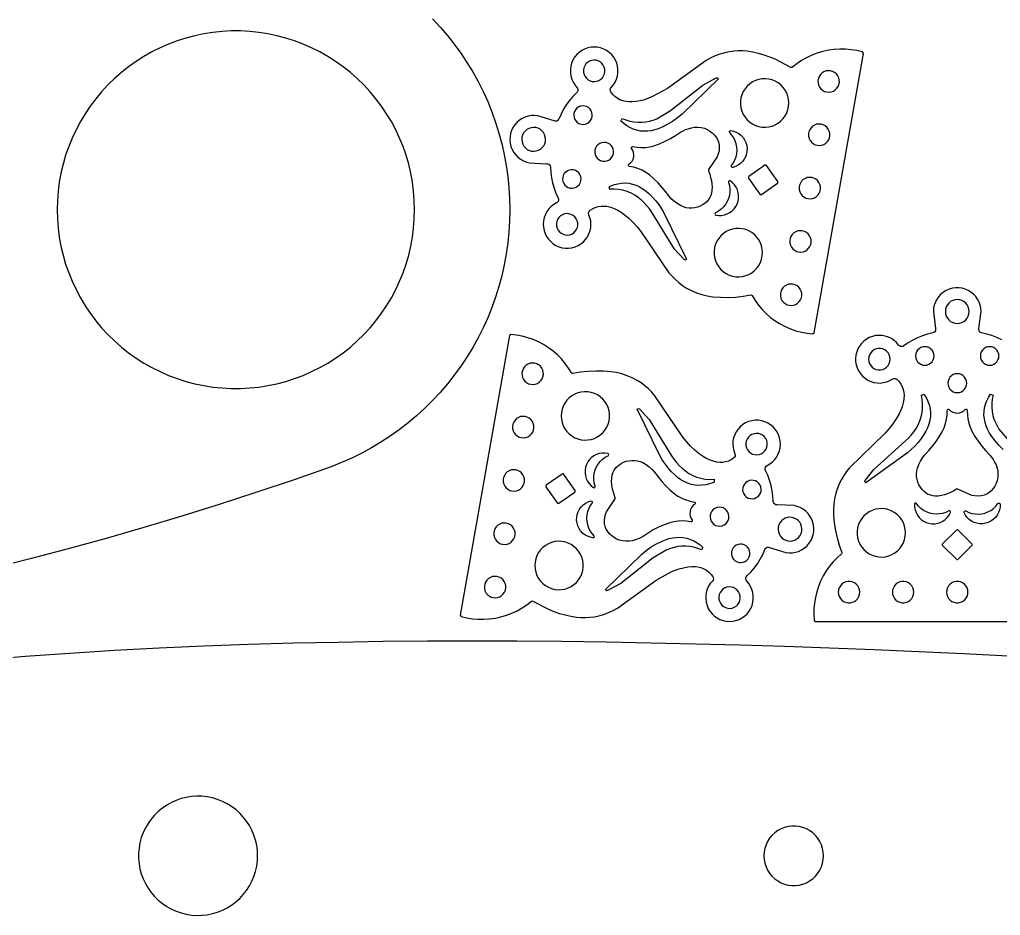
# Model space of a CAD drawing. Extents: x 0 to 1250, y 0 to 2500.
# Drawn here: x 652 to 734.4, y 409.2 to 484.3 of the extents above; entities that cross this region are included whole.
import ezdxf

# ---------------------------------------------------------------- set-up
doc = ezdxf.new("R2010")
doc.units = 0
doc.layers.get('0').update_dxf_attribs({"linetype": 'CONTINUOUS', "lineweight": 25})

msp = doc.modelspace()

# ---------------------------------------------------------------- linework, layer by layer
for points in [[(686.694, 484.369), (687.328, 483.687), (687.935, 482.98), (688.512, 482.249), (689.059, 481.495), (689.576, 480.719), (690.06, 479.924), (690.512, 479.109), (690.93, 478.277), (691.315, 477.428), (691.665, 476.565), (691.979, 475.688), (692.258, 474.799), (692.5, 473.899), (692.706, 472.99), (692.875, 472.074), (693.007, 471.152), (693.101, 470.225), (693.157, 469.295), (693.176, 468.364), (693.157, 467.433), (693.101, 466.503), (693.007, 465.576), (692.875, 464.654), (692.706, 463.737), (692.5, 462.829), (692.258, 461.929), (691.979, 461.04), (691.665, 460.163), (691.315, 459.3), (690.93, 458.451), (690.512, 457.619), (690.06, 456.804), (689.576, 456.008), (689.059, 455.233), (688.512, 454.479), (687.935, 453.748), (687.328, 453.041), (686.694, 452.359), (686.032, 451.703), (685.344, 451.074), (684.632, 450.474), (683.895, 449.904), (683.137, 449.363), (682.356, 448.854), (681.556, 448.377), (680.738, 447.932), (679.902, 447.521), (679.05, 447.144), (678.183, 446.803), (675.062, 445.713), (671.928, 444.657), (668.784, 443.637), (665.628, 442.652), (662.461, 441.702), (659.284, 440.787), (656.097, 439.907), (652.9, 439.063), (649.694, 438.255)], [(734.467, 457.436), (734.063, 457.635), (733.645, 457.801), (733.215, 457.935), (732.776, 458.034), (732.687, 458.07), (732.614, 458.132), (732.564, 458.214), (732.542, 458.309), (732.552, 458.404), (732.73, 459.824), (732.711, 460.096), (732.656, 460.364), (732.564, 460.621), (732.439, 460.863), (732.281, 461.086), (732.095, 461.286), (731.883, 461.458), (731.65, 461.6), (731.399, 461.709), (731.137, 461.782), (730.866, 461.819), (730.593, 461.819), (730.323, 461.782), (730.06, 461.709), (729.81, 461.6), (729.576, 461.458), (729.365, 461.286), (729.178, 461.086), (729.021, 460.863), (728.895, 460.621), (728.804, 460.364), (728.748, 460.096), (728.73, 459.824), (728.907, 458.404), (728.917, 458.309), (728.896, 458.214), (728.846, 458.132), (728.773, 458.07), (728.683, 458.034), (728.245, 457.931), (727.816, 457.795), (727.399, 457.628), (726.995, 457.43), (726.607, 457.203), (726.237, 456.947), (726.153, 456.899), (726.058, 456.881), (725.962, 456.894), (725.875, 456.936), (725.806, 457.004), (725.629, 457.214), (725.425, 457.398), (725.198, 457.552), (724.951, 457.674), (724.691, 457.761), (724.421, 457.811), (724.146, 457.824), (723.872, 457.798), (723.605, 457.736), (723.348, 457.638), (723.108, 457.505), (722.887, 457.34), (722.692, 457.147), (722.524, 456.929), (722.389, 456.69), (722.287, 456.435), (722.221, 456.168), (722.193, 455.895), (722.202, 455.62), (722.248, 455.35), (722.332, 455.088), (722.45, 454.84), (722.601, 454.611), (722.783, 454.404), (722.991, 454.224), (723.221, 454.075), (723.47, 453.959), (723.733, 453.877), (724.004, 453.833), (724.279, 453.826), (724.552, 453.857), (724.818, 453.925), (725.072, 454.029), (725.31, 454.166), (725.404, 454.208), (725.506, 454.216), (725.605, 454.19), (725.689, 454.131), (725.857, 453.947), (726, 453.743), (726.113, 453.521), (726.196, 453.286), (726.247, 453.042), (726.265, 452.793), (726.244, 452.47), (726.19, 452.151), (726.104, 451.838), (725.988, 451.536), (725.842, 451.247), (725.592, 450.812), (725.315, 450.395), (725.012, 449.997), (724.683, 449.619), (721.686, 446.703), (721.438, 446.396), (721.211, 446.072), (721.007, 445.733), (720.827, 445.38), (720.672, 445.017), (720.531, 444.574), (720.427, 444.122), (720.36, 443.662), (720.331, 443.199), (720.341, 442.734), (720.404, 442.093), (720.506, 441.458), (720.645, 440.829), (720.823, 440.21), (721.037, 439.603), (721.04, 439.543), (721.007, 439.492), (720.647, 439.17), (720.313, 438.822), (720.005, 438.45), (719.727, 438.056), (719.479, 437.642), (719.263, 437.21), (719.08, 436.764), (718.931, 436.305), (718.817, 435.836), (718.738, 435.359), (718.696, 434.878), (718.69, 434.396), (718.72, 433.914), (718.82, 433.824), (742.64, 433.824)], [(734.593, 448.254), (734.228, 448.618), (733.891, 449.01), (733.585, 449.425), (733.419, 449.68), (733.277, 449.948), (733.16, 450.229), (733.07, 450.519), (733.006, 450.815), (732.97, 451.117), (732.982, 451.429), (733.026, 451.738), (733.103, 452.041), (733.21, 452.334), (733.348, 452.614), (733.514, 452.879), (733.743, 452.818), (733.673, 452.48), (733.635, 452.136), (733.631, 451.79), (733.66, 451.446), (733.721, 451.105), (733.811, 450.801), (733.927, 450.505), (734.067, 450.221), (734.232, 449.95), (735.094, 448.937)], [(735.005, 430.908), (731.255, 431.094), (727.504, 431.268), (723.752, 431.429), (720, 431.576), (716.251, 431.709), (712.502, 431.827), (708.753, 431.929), (705.003, 432.015), (701.253, 432.083), (697.502, 432.133), (693.752, 432.163), (690.001, 432.173), (686.25, 432.162), (682.5, 432.128), (678.75, 432.071), (675, 431.989), (671.248, 431.88), (667.497, 431.744), (663.748, 431.577), (660, 431.377), (656.246, 431.142), (652.494, 430.87), (650.62, 430.719)]]:
    msp.add_lwpolyline(points)
for points in [[(685.176, 468.364), (685.156, 469.136), (685.097, 469.906), (684.998, 470.672), (684.859, 471.432), (684.682, 472.184), (684.466, 472.926), (684.212, 473.655), (683.921, 474.371), (683.594, 475.07), (683.231, 475.752), (682.833, 476.414), (682.402, 477.055), (681.938, 477.673), (681.443, 478.266), (680.919, 478.833), (680.365, 479.372), (679.785, 479.882), (679.179, 480.361), (678.55, 480.809), (677.898, 481.224), (677.226, 481.604), (676.535, 481.949), (675.827, 482.259), (675.104, 482.531), (674.369, 482.766), (673.622, 482.963), (672.865, 483.121), (672.102, 483.24), (671.334, 483.319), (670.562, 483.359), (669.79, 483.359), (669.019, 483.319), (668.25, 483.24), (667.487, 483.121), (666.731, 482.963), (665.984, 482.766), (665.248, 482.531), (664.525, 482.259), (663.818, 481.949), (663.127, 481.604), (662.454, 481.224), (661.803, 480.809), (661.173, 480.361), (660.567, 479.882), (659.987, 479.372), (659.434, 478.833), (658.909, 478.266), (658.414, 477.673), (657.951, 477.055), (657.52, 476.414), (657.122, 475.752), (656.759, 475.07), (656.431, 474.371), (656.14, 473.655), (655.887, 472.926), (655.671, 472.184), (655.493, 471.432), (655.355, 470.672), (655.256, 469.906), (655.196, 469.136), (655.176, 468.364), (655.196, 467.592), (655.256, 466.822), (655.355, 466.055), (655.493, 465.296), (655.671, 464.544), (655.887, 463.802), (656.14, 463.073), (656.431, 462.357), (656.759, 461.657), (657.122, 460.976), (657.52, 460.313), (657.951, 459.673), (658.414, 459.055), (658.909, 458.462), (659.434, 457.895), (659.987, 457.356), (660.567, 456.846), (661.173, 456.366), (661.803, 455.919), (662.454, 455.504), (663.127, 455.124), (663.818, 454.778), (664.525, 454.469), (665.248, 454.197), (665.984, 453.962), (666.731, 453.765), (667.487, 453.607), (668.25, 453.488), (669.019, 453.409), (669.79, 453.369), (670.562, 453.369), (671.334, 453.409), (672.102, 453.488), (672.865, 453.607), (673.622, 453.765), (674.369, 453.962), (675.104, 454.197), (675.827, 454.469), (676.535, 454.778), (677.226, 455.124), (677.898, 455.504), (678.55, 455.919), (679.179, 456.366), (679.785, 456.846), (680.365, 457.356), (680.919, 457.895), (681.443, 458.462), (681.938, 459.055), (682.402, 459.673), (682.833, 460.313), (683.231, 460.976), (683.594, 461.657), (683.921, 462.357), (684.212, 463.073), (684.466, 463.802), (684.682, 464.544), (684.859, 465.296), (684.998, 466.055), (685.097, 466.822), (685.156, 467.592)], [(718.712, 458.023), (722.849, 481.481), (722.777, 481.595), (722.308, 481.708), (721.832, 481.786), (721.351, 481.828), (720.868, 481.834), (720.387, 481.803), (719.909, 481.736), (719.437, 481.633), (718.974, 481.495), (718.523, 481.323), (718.087, 481.117), (717.667, 480.879), (717.266, 480.61), (716.887, 480.311), (716.831, 480.288), (716.772, 480.301), (715.436, 480.983), (714.987, 481.172), (714.528, 481.334), (714.06, 481.468), (713.584, 481.574), (713.103, 481.651), (712.725, 481.683), (712.346, 481.687), (711.967, 481.665), (711.59, 481.615), (711.219, 481.538), (710.813, 481.419), (710.417, 481.271), (710.032, 481.094), (709.661, 480.891), (706.413, 478.537), (705.153, 477.849), (704.818, 477.708), (704.473, 477.593), (704.121, 477.503), (703.763, 477.439), (703.401, 477.401), (703.149, 477.405), (702.899, 477.438), (702.654, 477.499), (702.418, 477.588), (702.196, 477.712), (701.993, 477.864), (701.812, 478.042), (701.657, 478.243), (701.614, 478.336), (701.605, 478.438), (701.631, 478.537), (701.688, 478.622), (701.865, 478.832), (702.012, 479.064), (702.125, 479.315), (702.203, 479.578), (702.244, 479.85), (702.247, 480.125), (702.212, 480.397), (702.141, 480.663), (702.034, 480.916), (701.893, 481.152), (701.721, 481.366), (701.522, 481.555), (701.298, 481.715), (701.055, 481.842), (700.796, 481.935), (700.527, 481.992), (700.253, 482.011), (699.979, 481.993), (699.71, 481.937), (699.451, 481.845), (699.207, 481.718), (698.983, 481.559), (698.783, 481.371), (698.61, 481.157), (698.469, 480.921), (698.361, 480.668), (698.289, 480.403), (698.254, 480.131), (698.256, 479.856), (698.296, 479.584), (698.373, 479.32), (698.486, 479.069), (698.631, 478.837), (698.808, 478.626), (698.863, 478.546), (698.889, 478.453), (698.885, 478.357), (698.85, 478.266), (698.789, 478.192), (698.47, 477.874), (698.176, 477.533), (697.91, 477.17), (697.674, 476.787), (697.468, 476.387), (697.294, 475.972), (697.243, 475.89), (697.169, 475.828), (697.079, 475.793), (696.983, 475.789), (696.89, 475.815), (695.523, 476.236), (695.251, 476.265), (694.978, 476.257), (694.709, 476.212), (694.449, 476.13), (694.202, 476.014), (693.973, 475.865), (693.767, 475.686), (693.586, 475.481), (693.436, 475.254), (693.318, 475.008), (693.234, 474.748), (693.187, 474.479), (693.176, 474.206), (693.203, 473.935), (693.267, 473.669), (693.366, 473.415), (693.499, 473.176), (693.663, 472.958), (693.855, 472.764), (694.072, 472.599), (694.31, 472.464), (694.563, 472.363), (694.828, 472.297), (696.257, 472.226), (696.353, 472.219), (696.442, 472.181), (696.515, 472.118), (696.563, 472.035), (696.583, 471.94), (696.608, 471.491), (696.667, 471.046), (696.759, 470.605), (696.884, 470.173), (697.041, 469.751), (697.228, 469.343), (697.261, 469.252), (697.263, 469.155), (697.233, 469.063), (697.177, 468.984), (697.098, 468.929), (696.86, 468.791), (696.643, 468.622), (696.452, 468.425), (696.289, 468.203), (696.159, 467.961), (696.062, 467.704), (696.002, 467.436), (695.979, 467.162), (695.994, 466.888), (696.047, 466.618), (696.136, 466.358), (696.259, 466.112), (696.416, 465.886), (696.601, 465.684), (696.813, 465.508), (697.047, 465.364), (697.298, 465.253), (697.562, 465.177), (697.834, 465.138), (698.109, 465.137), (698.381, 465.174), (698.646, 465.248), (698.898, 465.357), (699.133, 465.5), (699.346, 465.673), (699.533, 465.874), (699.691, 466.099), (699.817, 466.344), (699.908, 466.603), (699.962, 466.872), (699.979, 467.147), (699.959, 467.421), (699.9, 467.689), (699.806, 467.947), (699.781, 468.047), (699.791, 468.149), (699.834, 468.241), (699.906, 468.314), (700.117, 468.448), (700.343, 468.552), (700.581, 468.626), (700.827, 468.667), (701.076, 468.675), (701.324, 468.649), (701.639, 468.572), (701.944, 468.464), (702.237, 468.325), (702.514, 468.158), (702.774, 467.964), (703.158, 467.643), (703.521, 467.297), (703.86, 466.929), (704.175, 466.54), (706.526, 463.082), (706.786, 462.784), (707.066, 462.505), (707.364, 462.245), (707.68, 462.007), (708.011, 461.791), (708.422, 461.575), (708.85, 461.393), (709.291, 461.248), (709.743, 461.139), (710.202, 461.068), (710.844, 461.019), (711.487, 461.009), (712.131, 461.037), (712.771, 461.105), (713.406, 461.21), (713.466, 461.202), (713.51, 461.161), (713.765, 460.751), (714.049, 460.361), (714.362, 459.994), (714.702, 459.651), (715.067, 459.335), (715.454, 459.047), (715.862, 458.789), (716.289, 458.563), (716.731, 458.369), (717.186, 458.209), (717.652, 458.084), (718.127, 457.994), (718.606, 457.94)], [(700.406, 480.898), (700.219, 480.911), (700.032, 480.885), (699.856, 480.82), (699.696, 480.72), (699.561, 480.59), (699.455, 480.434), (699.385, 480.259), (699.352, 480.074), (699.359, 479.886), (699.404, 479.703), (699.487, 479.534), (699.603, 479.386), (699.747, 479.265), (699.913, 479.177), (700.094, 479.125), (700.281, 479.112), (700.468, 479.138), (700.645, 479.202), (700.804, 479.302), (700.939, 479.433), (701.045, 479.589), (701.115, 479.763), (701.148, 479.949), (701.141, 480.137), (701.096, 480.319), (701.013, 480.488), (700.897, 480.636), (700.753, 480.757), (700.587, 480.846)], [(720.09, 480.014), (719.903, 480.027), (719.716, 480.001), (719.539, 479.936), (719.38, 479.837), (719.245, 479.706), (719.139, 479.55), (719.069, 479.376), (719.036, 479.19), (719.043, 479.002), (719.088, 478.82), (719.171, 478.65), (719.287, 478.502), (719.431, 478.381), (719.597, 478.293), (719.778, 478.241), (719.965, 478.228), (720.152, 478.254), (720.329, 478.319), (720.488, 478.418), (720.623, 478.549), (720.729, 478.705), (720.799, 478.879), (720.832, 479.065), (720.825, 479.253), (720.78, 479.435), (720.697, 479.604), (720.581, 479.753), (720.437, 479.874), (720.271, 479.962)], [(703.834, 475.027), (703.537, 475.125), (703.252, 475.252), (702.982, 475.409), (702.73, 475.593), (702.499, 475.803), (702.598, 476.018), (702.919, 475.89), (703.251, 475.793), (703.591, 475.729), (703.935, 475.698), (704.281, 475.699), (704.596, 475.734), (704.907, 475.797), (705.212, 475.886), (705.508, 476.001), (706.654, 476.674), (709.369, 478.824), (710.492, 479.422), (710.603, 479.431), (710.675, 479.334), (707.639, 476.391), (707.241, 476.063), (706.818, 475.766), (706.375, 475.502), (705.912, 475.273), (705.633, 475.153), (705.344, 475.06), (705.047, 474.994), (704.746, 474.956), (704.442, 474.945), (704.139, 474.961)], [(714.918, 479.32), (714.636, 479.35), (714.353, 479.34), (714.073, 479.291), (713.803, 479.203), (713.549, 479.079), (713.314, 478.92), (713.103, 478.73), (712.92, 478.513), (712.77, 478.273), (712.655, 478.014), (712.577, 477.741), (712.537, 477.46), (712.537, 477.177), (712.577, 476.896), (712.655, 476.623), (712.77, 476.364), (712.92, 476.124), (713.103, 475.906), (713.314, 475.717), (713.549, 475.558), (713.803, 475.434), (714.073, 475.346), (714.352, 475.297), (714.636, 475.287), (714.918, 475.317), (715.193, 475.385), (715.456, 475.492), (715.702, 475.633), (715.925, 475.808), (716.122, 476.012), (716.289, 476.241), (716.422, 476.492), (716.519, 476.758), (716.578, 477.036), (716.598, 477.318), (716.578, 477.601), (716.519, 477.879), (716.422, 478.145), (716.289, 478.396), (716.122, 478.625), (715.925, 478.829), (715.702, 479.004), (715.456, 479.145), (715.193, 479.252)], [(699.455, 477.064), (699.281, 477.075), (699.109, 477.047), (698.948, 476.981), (698.805, 476.881), (698.688, 476.752), (698.603, 476.6), (698.554, 476.433), (698.543, 476.259), (698.571, 476.087), (698.637, 475.926), (698.737, 475.783), (698.866, 475.666), (699.018, 475.581), (699.185, 475.532), (699.359, 475.521), (699.531, 475.549), (699.692, 475.614), (699.835, 475.714), (699.951, 475.844), (700.037, 475.996), (700.086, 476.163), (700.097, 476.336), (700.069, 476.508), (700.003, 476.67), (699.903, 476.812), (699.774, 476.929), (699.622, 477.015)], [(695.349, 475.252), (695.154, 475.267), (694.959, 475.243), (694.773, 475.182), (694.602, 475.086), (694.453, 474.958), (694.332, 474.804), (694.243, 474.629), (694.191, 474.44), (694.176, 474.245), (694.199, 474.05), (694.26, 473.864), (694.356, 473.693), (694.484, 473.544), (694.638, 473.423), (694.813, 473.335), (695.002, 473.282), (695.197, 473.267), (695.392, 473.291), (695.578, 473.351), (695.749, 473.448), (695.898, 473.575), (696.019, 473.73), (696.107, 473.904), (696.16, 474.093), (696.175, 474.289), (696.152, 474.483), (696.091, 474.67), (695.995, 474.84), (695.867, 474.989), (695.713, 475.11), (695.538, 475.199)], [(703.376, 473.552), (703.391, 473.609), (703.436, 473.648), (703.495, 473.654), (703.85, 473.599), (704.209, 473.579), (704.568, 473.594), (704.924, 473.643), (705.273, 473.727), (705.745, 473.904), (706.205, 474.109), (706.654, 474.339), (707.088, 474.594), (707.507, 474.874), (707.715, 474.987), (707.93, 475.083), (708.153, 475.161), (708.416, 475.24), (708.686, 475.283), (708.961, 475.29), (709.233, 475.261), (709.5, 475.196), (709.729, 475.098), (709.945, 474.973), (710.145, 474.822), (710.324, 474.649), (710.476, 474.467), (710.599, 474.265), (710.688, 474.045), (710.743, 473.815), (710.756, 473.556), (710.732, 473.298), (710.672, 473.046), (710.577, 472.805), (709.863, 471.729), (709.84, 471.681), (709.845, 471.628), (709.947, 471.357), (710.03, 471.079), (710.092, 470.796), (710.137, 470.534), (710.153, 470.269), (710.141, 470.004), (710.101, 469.741), (710.045, 469.555), (709.965, 469.377), (709.861, 469.212), (709.737, 469.061), (709.557, 468.905), (709.359, 468.771), (709.147, 468.662), (708.923, 468.579), (708.69, 468.525), (708.456, 468.497), (708.221, 468.499), (707.987, 468.532), (707.76, 468.594), (707.543, 468.685), (707.261, 468.849), (706.998, 469.041), (706.755, 469.259), (706.537, 469.501), (706.249, 469.89), (705.941, 470.263), (705.614, 470.62), (705.268, 470.959), (704.905, 471.279), (704.597, 471.49), (704.269, 471.669), (703.926, 471.814), (703.569, 471.923), (703.203, 471.997), (703.15, 472.023), (703.121, 472.075), (703.126, 472.134), (703.164, 472.18), (703.311, 472.297), (703.43, 472.441), (703.517, 472.607), (703.569, 472.787), (703.582, 472.974), (703.557, 473.159), (703.494, 473.336), (703.397, 473.496)], [(719.301, 475.54), (719.114, 475.553), (718.927, 475.527), (718.751, 475.462), (718.591, 475.363), (718.456, 475.232), (718.35, 475.076), (718.28, 474.902), (718.247, 474.716), (718.254, 474.528), (718.299, 474.346), (718.382, 474.177), (718.498, 474.028), (718.642, 473.907), (718.808, 473.819), (718.989, 473.767), (719.177, 473.754), (719.363, 473.78), (719.54, 473.845), (719.699, 473.944), (719.835, 474.075), (719.94, 474.231), (720.01, 474.405), (720.043, 474.591), (720.036, 474.779), (719.991, 474.961), (719.908, 475.13), (719.793, 475.279), (719.648, 475.4), (719.482, 475.488)], [(711.608, 474.888), (711.617, 474.949), (711.66, 474.993), (711.72, 475.004), (711.957, 474.953), (712.184, 474.866), (712.394, 474.745), (712.584, 474.594), (712.748, 474.415), (712.883, 474.214), (712.985, 473.994), (713.053, 473.761), (713.084, 473.521), (713.078, 473.278), (713.035, 473.039), (712.955, 472.81), (712.842, 472.596), (712.697, 472.401), (712.524, 472.231), (712.327, 472.09), (712.111, 471.98), (711.88, 471.905), (711.819, 471.909), (711.772, 471.949), (711.757, 472.008), (711.779, 472.065), (711.939, 472.29), (712.068, 472.535), (712.163, 472.794), (712.223, 473.064), (712.245, 473.339), (712.231, 473.615), (712.18, 473.886), (712.093, 474.148), (711.972, 474.397), (711.819, 474.627), (711.636, 474.834)], [(701.232, 474.004), (701.055, 474.015), (700.879, 473.987), (700.715, 473.92), (700.569, 473.818), (700.45, 473.686), (700.363, 473.531), (700.313, 473.361), (700.302, 473.184), (700.331, 473.008), (700.398, 472.844), (700.499, 472.699), (700.631, 472.579), (700.786, 472.493), (700.956, 472.442), (701.134, 472.431), (701.309, 472.46), (701.473, 472.527), (701.619, 472.629), (701.738, 472.76), (701.825, 472.915), (701.875, 473.086), (701.886, 473.263), (701.857, 473.438), (701.79, 473.602), (701.689, 473.748), (701.557, 473.867), (701.402, 473.954)], [(714.583, 472.092), (713.242, 471.153), (713.209, 471.113), (713.2, 471.062), (713.218, 471.014), (714.156, 469.673), (714.196, 469.64), (714.247, 469.631), (714.296, 469.648), (715.636, 470.587), (715.67, 470.627), (715.679, 470.678), (715.661, 470.726), (714.722, 472.067), (714.683, 472.101), (714.632, 472.11)], [(698.51, 471.707), (698.337, 471.718), (698.165, 471.69), (698.003, 471.624), (697.861, 471.524), (697.744, 471.395), (697.659, 471.243), (697.609, 471.076), (697.598, 470.902), (697.626, 470.73), (697.692, 470.569), (697.792, 470.426), (697.921, 470.309), (698.073, 470.224), (698.24, 470.175), (698.414, 470.164), (698.586, 470.192), (698.747, 470.258), (698.89, 470.358), (699.007, 470.487), (699.092, 470.639), (699.142, 470.806), (699.152, 470.98), (699.124, 471.152), (699.059, 471.313), (698.959, 471.456), (698.83, 471.573), (698.677, 471.658)], [(718.513, 471.066), (718.325, 471.079), (718.138, 471.053), (717.962, 470.988), (717.802, 470.889), (717.667, 470.758), (717.562, 470.602), (717.491, 470.428), (717.458, 470.242), (717.465, 470.054), (717.511, 469.872), (717.593, 469.703), (717.709, 469.554), (717.853, 469.433), (718.019, 469.345), (718.2, 469.293), (718.388, 469.28), (718.574, 469.306), (718.751, 469.371), (718.91, 469.47), (719.046, 469.601), (719.151, 469.757), (719.221, 469.931), (719.254, 470.117), (719.247, 470.305), (719.202, 470.487), (719.119, 470.656), (719.004, 470.805), (718.86, 470.926), (718.693, 471.014)], [(701.532, 470.319), (701.736, 470.401), (701.945, 470.469), (702.239, 470.547), (702.54, 470.592), (702.845, 470.605), (703.149, 470.585), (703.465, 470.517), (703.771, 470.416), (704.066, 470.284), (704.346, 470.122), (704.607, 469.932), (704.848, 469.717), (705.141, 469.425), (705.415, 469.116), (705.668, 468.79), (705.901, 468.449), (706.112, 468.094), (708.007, 464.204), (707.906, 464.138), (707.805, 464.184), (707.004, 465.065), (705.115, 468.113), (704.924, 468.398), (704.713, 468.668), (704.482, 468.921), (704.233, 469.157), (703.958, 469.387), (703.661, 469.588), (703.346, 469.758), (703.015, 469.896), (702.658, 469.998), (702.293, 470.063), (701.923, 470.092), (701.552, 470.083)], [(711.681, 470.773), (711.622, 470.79), (711.564, 470.769), (711.529, 470.718), (711.531, 470.657), (711.605, 470.391), (711.642, 470.117), (711.643, 469.841), (711.606, 469.567), (711.533, 469.301), (711.426, 469.046), (711.285, 468.809), (711.114, 468.592), (710.915, 468.4), (710.692, 468.237), (710.45, 468.104), (710.404, 468.063), (710.392, 468.003), (710.417, 467.947), (710.47, 467.916), (710.711, 467.883), (710.953, 467.887), (711.192, 467.928), (711.422, 468.005), (711.637, 468.117), (711.833, 468.26), (712.004, 468.432), (712.148, 468.628), (712.259, 468.843), (712.336, 469.073), (712.377, 469.312), (712.381, 469.555), (712.348, 469.795), (712.278, 470.027), (712.174, 470.246), (712.037, 470.447), (711.872, 470.624)], [(698.136, 468.02), (697.948, 468.033), (697.762, 468.006), (697.585, 467.942), (697.425, 467.842), (697.29, 467.712), (697.185, 467.556), (697.114, 467.381), (697.081, 467.196), (697.088, 467.008), (697.134, 466.825), (697.216, 466.656), (697.332, 466.508), (697.476, 466.387), (697.642, 466.299), (697.823, 466.247), (698.011, 466.234), (698.197, 466.26), (698.374, 466.324), (698.533, 466.424), (698.669, 466.555), (698.774, 466.711), (698.844, 466.885), (698.877, 467.07), (698.871, 467.258), (698.825, 467.441), (698.742, 467.61), (698.627, 467.758), (698.483, 467.879), (698.316, 467.968)], [(712.705, 466.769), (712.423, 466.799), (712.139, 466.789), (711.86, 466.74), (711.59, 466.652), (711.336, 466.528), (711.1, 466.369), (710.89, 466.18), (710.707, 465.962), (710.557, 465.722), (710.442, 465.463), (710.364, 465.19), (710.324, 464.909), (710.324, 464.626), (710.364, 464.345), (710.442, 464.072), (710.557, 463.813), (710.707, 463.573), (710.89, 463.356), (711.101, 463.166), (711.336, 463.007), (711.59, 462.883), (711.86, 462.795), (712.139, 462.746), (712.423, 462.736), (712.705, 462.766), (712.98, 462.835), (713.243, 462.941), (713.489, 463.082), (713.712, 463.257), (713.909, 463.461), (714.076, 463.691), (714.209, 463.941), (714.306, 464.207), (714.365, 464.485), (714.385, 464.768), (714.365, 465.051), (714.306, 465.328), (714.209, 465.594), (714.076, 465.845), (713.909, 466.074), (713.712, 466.278), (713.489, 466.453), (713.243, 466.595), (712.98, 466.701)], [(717.724, 466.592), (717.536, 466.605), (717.35, 466.579), (717.173, 466.514), (717.013, 466.415), (716.878, 466.284), (716.773, 466.128), (716.702, 465.954), (716.669, 465.768), (716.676, 465.58), (716.722, 465.398), (716.804, 465.229), (716.92, 465.08), (717.064, 464.959), (717.23, 464.871), (717.411, 464.819), (717.599, 464.806), (717.785, 464.832), (717.962, 464.897), (718.121, 464.996), (718.257, 465.127), (718.362, 465.283), (718.432, 465.457), (718.465, 465.643), (718.459, 465.831), (718.413, 466.013), (718.331, 466.182), (718.215, 466.331), (718.071, 466.452), (717.904, 466.54)], [(716.935, 462.118), (716.747, 462.131), (716.561, 462.105), (716.384, 462.04), (716.224, 461.941), (716.089, 461.81), (715.984, 461.654), (715.913, 461.479), (715.881, 461.294), (715.887, 461.106), (715.933, 460.924), (716.015, 460.755), (716.131, 460.606), (716.275, 460.485), (716.441, 460.397), (716.622, 460.345), (716.81, 460.332), (716.996, 460.358), (717.173, 460.423), (717.333, 460.522), (717.468, 460.653), (717.573, 460.809), (717.644, 460.983), (717.676, 461.169), (717.67, 461.357), (717.624, 461.539), (717.542, 461.708), (717.426, 461.857), (717.282, 461.978), (717.116, 462.066)], [(731.73, 459.824), (731.711, 460.019), (731.654, 460.207), (731.561, 460.38), (731.437, 460.531), (731.285, 460.656), (731.112, 460.748), (730.925, 460.805), (730.73, 460.824), (730.535, 460.805), (730.347, 460.748), (730.174, 460.656), (730.023, 460.531), (729.898, 460.38), (729.806, 460.207), (729.749, 460.019), (729.73, 459.824), (729.749, 459.629), (729.806, 459.441), (729.898, 459.268), (730.023, 459.117), (730.174, 458.993), (730.347, 458.9), (730.535, 458.843), (730.73, 458.824), (730.925, 458.843), (731.112, 458.9), (731.285, 458.993), (731.437, 459.117), (731.561, 459.268), (731.654, 459.441), (731.711, 459.629)], [(693.154, 457.813), (689.017, 434.354), (689.089, 434.24), (689.558, 434.127), (690.034, 434.049), (690.515, 434.007), (690.998, 434.002), (691.479, 434.033), (691.957, 434.1), (692.429, 434.202), (692.892, 434.34), (693.343, 434.513), (693.779, 434.719), (694.199, 434.957), (694.6, 435.226), (694.979, 435.524), (695.035, 435.548), (695.094, 435.535), (696.43, 434.852), (696.879, 434.663), (697.338, 434.501), (697.806, 434.367), (698.282, 434.261), (698.763, 434.185), (699.141, 434.153), (699.52, 434.148), (699.899, 434.171), (700.276, 434.22), (700.647, 434.297), (701.053, 434.416), (701.449, 434.565), (701.834, 434.741), (702.205, 434.944), (705.453, 437.299), (706.713, 437.986), (707.048, 438.127), (707.393, 438.243), (707.745, 438.333), (708.103, 438.397), (708.465, 438.434), (708.717, 438.43), (708.967, 438.397), (709.212, 438.336), (709.448, 438.247), (709.67, 438.124), (709.873, 437.972), (710.054, 437.793), (710.209, 437.593), (710.252, 437.5), (710.261, 437.398), (710.235, 437.299), (710.178, 437.214), (710.001, 437.003), (709.854, 436.771), (709.741, 436.521), (709.663, 436.257), (709.622, 435.985), (709.619, 435.71), (709.654, 435.438), (709.725, 435.173), (709.832, 434.919), (709.973, 434.684), (710.145, 434.469), (710.344, 434.28), (710.568, 434.12), (710.811, 433.993), (711.07, 433.9), (711.339, 433.843), (711.613, 433.824), (711.887, 433.842), (712.156, 433.898), (712.415, 433.991), (712.659, 434.117), (712.883, 434.276), (713.083, 434.465), (713.256, 434.679), (713.397, 434.914), (713.505, 435.167), (713.577, 435.432), (713.612, 435.705), (713.61, 435.979), (713.57, 436.251), (713.493, 436.515), (713.38, 436.766), (713.235, 436.999), (713.058, 437.209), (713.003, 437.289), (712.977, 437.382), (712.981, 437.479), (713.016, 437.569), (713.077, 437.643), (713.396, 437.961), (713.69, 438.302), (713.956, 438.665), (714.192, 439.048), (714.398, 439.449), (714.572, 439.864), (714.623, 439.946), (714.697, 440.007), (714.787, 440.042), (714.883, 440.046), (714.976, 440.02), (716.343, 439.599), (716.615, 439.57), (716.888, 439.578), (717.157, 439.624), (717.417, 439.705), (717.664, 439.821), (717.893, 439.97), (718.099, 440.149), (718.28, 440.354), (718.43, 440.582), (718.548, 440.828), (718.632, 441.088), (718.679, 441.356), (718.69, 441.629), (718.663, 441.901), (718.599, 442.166), (718.5, 442.421), (718.367, 442.659), (718.203, 442.877), (718.011, 443.071), (717.794, 443.237), (717.556, 443.371), (717.303, 443.472), (717.038, 443.538), (715.609, 443.61), (715.513, 443.617), (715.424, 443.654), (715.351, 443.717), (715.303, 443.801), (715.283, 443.895), (715.258, 444.344), (715.199, 444.79), (715.107, 445.23), (714.982, 445.662), (714.825, 446.084), (714.638, 446.493), (714.605, 446.584), (714.603, 446.68), (714.633, 446.773), (714.689, 446.851), (714.768, 446.907), (715.006, 447.045), (715.223, 447.214), (715.414, 447.411), (715.577, 447.632), (715.707, 447.874), (715.804, 448.131), (715.864, 448.4), (715.887, 448.673), (715.872, 448.948), (715.819, 449.218), (715.73, 449.478), (715.607, 449.723), (715.45, 449.949), (715.265, 450.152), (715.053, 450.327), (714.819, 450.471), (714.568, 450.582), (714.304, 450.658), (714.032, 450.697), (713.757, 450.698), (713.485, 450.661), (713.22, 450.588), (712.968, 450.478), (712.733, 450.336), (712.52, 450.162), (712.333, 449.961), (712.175, 449.736), (712.049, 449.492), (711.958, 449.232), (711.904, 448.963), (711.887, 448.689), (711.907, 448.415), (711.966, 448.146), (712.06, 447.888), (712.085, 447.789), (712.075, 447.687), (712.032, 447.594), (711.96, 447.521), (711.749, 447.387), (711.523, 447.283), (711.285, 447.209), (711.039, 447.168), (710.79, 447.16), (710.542, 447.186), (710.227, 447.263), (709.922, 447.372), (709.629, 447.51), (709.352, 447.677), (709.092, 447.871), (708.708, 448.193), (708.345, 448.538), (708.006, 448.906), (707.691, 449.295), (705.34, 452.753), (705.08, 453.051), (704.8, 453.331), (704.502, 453.59), (704.186, 453.828), (703.855, 454.045), (703.444, 454.261), (703.016, 454.442), (702.575, 454.587), (702.123, 454.696), (701.664, 454.767), (701.022, 454.816), (700.379, 454.827), (699.735, 454.798), (699.095, 454.731), (698.46, 454.625), (698.4, 454.633), (698.356, 454.674), (698.101, 455.084), (697.817, 455.474), (697.504, 455.841), (697.164, 456.184), (696.799, 456.5), (696.412, 456.788), (696.004, 457.046), (695.577, 457.273), (695.135, 457.466), (694.68, 457.626), (694.214, 457.751), (693.739, 457.841), (693.26, 457.895)], [(725.091, 455.824), (725.072, 456.011), (725.014, 456.19), (724.919, 456.353), (724.793, 456.493), (724.641, 456.603), (724.469, 456.68), (724.285, 456.719), (724.097, 456.719), (723.913, 456.68), (723.741, 456.603), (723.589, 456.493), (723.463, 456.353), (723.369, 456.19), (723.311, 456.011), (723.291, 455.824), (723.311, 455.637), (723.369, 455.458), (723.463, 455.295), (723.589, 455.155), (723.741, 455.045), (723.913, 454.968), (724.097, 454.929), (724.285, 454.929), (724.469, 454.968), (724.641, 455.045), (724.793, 455.155), (724.919, 455.295), (725.014, 455.458), (725.072, 455.637)], [(728.788, 456.095), (728.769, 456.268), (728.711, 456.433), (728.618, 456.58), (728.495, 456.703), (728.348, 456.796), (728.183, 456.854), (728.01, 456.873), (727.837, 456.854), (727.673, 456.796), (727.525, 456.703), (727.402, 456.58), (727.309, 456.433), (727.252, 456.268), (727.232, 456.095), (727.252, 455.922), (727.309, 455.758), (727.402, 455.61), (727.525, 455.487), (727.673, 455.394), (727.837, 455.337), (728.01, 455.317), (728.183, 455.337), (728.348, 455.394), (728.495, 455.487), (728.618, 455.61), (728.711, 455.758), (728.769, 455.922)], [(734.227, 456.095), (734.208, 456.268), (734.15, 456.433), (734.058, 456.58), (733.934, 456.703), (733.787, 456.796), (733.623, 456.854), (733.449, 456.873), (733.276, 456.854), (733.112, 456.796), (732.964, 456.703), (732.841, 456.58), (732.749, 456.433), (732.691, 456.268), (732.671, 456.095), (732.691, 455.922), (732.749, 455.758), (732.841, 455.61), (732.964, 455.487), (733.112, 455.394), (733.276, 455.337), (733.449, 455.317), (733.623, 455.337), (733.787, 455.394), (733.934, 455.487), (734.058, 455.61), (734.15, 455.758), (734.208, 455.922)], [(694.931, 453.717), (695.119, 453.704), (695.305, 453.731), (695.482, 453.795), (695.642, 453.895), (695.777, 454.025), (695.882, 454.181), (695.953, 454.356), (695.985, 454.541), (695.979, 454.729), (695.933, 454.912), (695.851, 455.081), (695.735, 455.229), (695.591, 455.35), (695.425, 455.438), (695.244, 455.49), (695.056, 455.503), (694.87, 455.477), (694.693, 455.413), (694.533, 455.313), (694.398, 455.182), (694.293, 455.026), (694.222, 454.852), (694.19, 454.667), (694.196, 454.479), (694.242, 454.296), (694.324, 454.127), (694.44, 453.979), (694.584, 453.858), (694.75, 453.769)], [(731.523, 453.814), (731.503, 453.99), (731.444, 454.158), (731.35, 454.309), (731.224, 454.434), (731.074, 454.529), (730.906, 454.587), (730.73, 454.607), (730.553, 454.587), (730.386, 454.529), (730.235, 454.434), (730.11, 454.309), (730.015, 454.158), (729.957, 453.99), (729.937, 453.814), (729.957, 453.638), (730.015, 453.47), (730.11, 453.32), (730.235, 453.194), (730.386, 453.1), (730.553, 453.041), (730.73, 453.021), (730.906, 453.041), (731.074, 453.1), (731.224, 453.194), (731.35, 453.32), (731.444, 453.47), (731.503, 453.638)], [(699.161, 449.066), (699.443, 449.036), (699.727, 449.046), (700.006, 449.095), (700.276, 449.183), (700.53, 449.307), (700.766, 449.466), (700.976, 449.656), (701.159, 449.873), (701.309, 450.113), (701.424, 450.372), (701.502, 450.645), (701.542, 450.926), (701.542, 451.209), (701.502, 451.49), (701.424, 451.763), (701.309, 452.022), (701.159, 452.262), (700.976, 452.48), (700.765, 452.669), (700.53, 452.828), (700.276, 452.952), (700.006, 453.04), (699.727, 453.089), (699.443, 453.099), (699.161, 453.069), (698.886, 453.001), (698.623, 452.895), (698.377, 452.753), (698.154, 452.578), (697.957, 452.374), (697.79, 452.145), (697.657, 451.894), (697.56, 451.628), (697.501, 451.35), (697.481, 451.068), (697.501, 450.785), (697.56, 450.507), (697.657, 450.241), (697.79, 449.991), (697.957, 449.761), (698.154, 449.557), (698.377, 449.382), (698.623, 449.241), (698.886, 449.134)], [(727.946, 452.879), (728.061, 452.692), (728.165, 452.498), (728.293, 452.221), (728.39, 451.933), (728.455, 451.635), (728.489, 451.332), (728.476, 451.01), (728.43, 450.69), (728.351, 450.377), (728.24, 450.073), (728.099, 449.783), (727.928, 449.508), (727.692, 449.169), (727.435, 448.846), (727.158, 448.539), (726.863, 448.251), (726.55, 447.982), (723.048, 445.44), (722.966, 445.528), (722.993, 445.635), (723.721, 446.577), (726.396, 448.966), (726.643, 449.204), (726.872, 449.459), (727.082, 449.73), (727.271, 450.017), (727.449, 450.327), (727.596, 450.655), (727.709, 450.995), (727.786, 451.345), (727.825, 451.714), (727.826, 452.085), (727.789, 452.454), (727.716, 452.818)], [(710.334, 445.516), (710.13, 445.435), (709.921, 445.366), (709.627, 445.289), (709.326, 445.243), (709.021, 445.23), (708.717, 445.25), (708.401, 445.319), (708.095, 445.419), (707.8, 445.551), (707.52, 445.713), (707.259, 445.903), (707.018, 446.119), (706.725, 446.41), (706.451, 446.719), (706.198, 447.045), (705.965, 447.386), (705.754, 447.741), (703.859, 451.631), (703.96, 451.697), (704.061, 451.652), (704.862, 450.77), (706.751, 447.722), (706.942, 447.437), (707.153, 447.167), (707.384, 446.914), (707.633, 446.678), (707.908, 446.448), (708.205, 446.247), (708.52, 446.077), (708.851, 445.939), (709.208, 445.838), (709.573, 445.772), (709.943, 445.744), (710.314, 445.752)], [(731.45, 451.624), (731.509, 451.619), (731.555, 451.581), (731.571, 451.524), (731.579, 451.165), (731.621, 450.808), (731.698, 450.457), (731.808, 450.115), (731.951, 449.786), (732.208, 449.352), (732.489, 448.934), (732.794, 448.533), (733.121, 448.149), (733.469, 447.785), (733.616, 447.6), (733.748, 447.405), (733.864, 447.199), (733.987, 446.954), (734.077, 446.695), (734.131, 446.426), (734.15, 446.152), (734.132, 445.879), (734.076, 445.635), (733.99, 445.401), (733.876, 445.179), (733.736, 444.972), (733.584, 444.791), (733.406, 444.635), (733.206, 444.508), (732.988, 444.414), (732.736, 444.357), (732.477, 444.336), (732.219, 444.351), (731.965, 444.403), (730.781, 444.919), (730.73, 444.934), (730.678, 444.919), (730.429, 444.771), (730.17, 444.642), (729.902, 444.532), (729.652, 444.442), (729.394, 444.38), (729.13, 444.345), (728.865, 444.339), (728.671, 444.362), (728.482, 444.41), (728.302, 444.483), (728.132, 444.58), (727.946, 444.73), (727.78, 444.901), (727.636, 445.092), (727.516, 445.298), (727.422, 445.518), (727.354, 445.743), (727.315, 445.975), (727.307, 446.211), (727.328, 446.445), (727.38, 446.675), (727.493, 446.981), (727.636, 447.274), (727.808, 447.55), (728.009, 447.808), (728.342, 448.159), (728.657, 448.527), (728.951, 448.911), (729.225, 449.31), (729.477, 449.724), (729.631, 450.063), (729.75, 450.417), (729.833, 450.781), (729.879, 451.151), (729.888, 451.524), (729.905, 451.581), (729.951, 451.619), (730.01, 451.624), (730.062, 451.594), (730.202, 451.47), (730.365, 451.378), (730.543, 451.321), (730.73, 451.301), (730.916, 451.321), (731.095, 451.378), (731.257, 451.47), (731.398, 451.594)], [(694.142, 449.244), (694.33, 449.23), (694.516, 449.257), (694.693, 449.321), (694.853, 449.421), (694.988, 449.551), (695.093, 449.707), (695.164, 449.882), (695.197, 450.067), (695.19, 450.255), (695.144, 450.438), (695.062, 450.607), (694.946, 450.755), (694.802, 450.876), (694.636, 450.964), (694.455, 451.016), (694.267, 451.029), (694.081, 451.003), (693.904, 450.939), (693.745, 450.839), (693.609, 450.708), (693.504, 450.552), (693.434, 450.378), (693.401, 450.193), (693.407, 450.005), (693.453, 449.822), (693.535, 449.653), (693.651, 449.505), (693.795, 449.384), (693.962, 449.295)], [(713.73, 447.816), (713.918, 447.803), (714.104, 447.829), (714.281, 447.893), (714.441, 447.993), (714.576, 448.124), (714.681, 448.28), (714.752, 448.454), (714.785, 448.639), (714.778, 448.827), (714.732, 449.01), (714.65, 449.179), (714.534, 449.327), (714.39, 449.448), (714.224, 449.537), (714.043, 449.588), (713.855, 449.602), (713.669, 449.575), (713.492, 449.511), (713.333, 449.411), (713.197, 449.281), (713.092, 449.125), (713.022, 448.95), (712.989, 448.765), (712.995, 448.577), (713.041, 448.394), (713.124, 448.225), (713.239, 448.077), (713.383, 447.956), (713.55, 447.868)], [(700.185, 445.062), (700.244, 445.045), (700.302, 445.066), (700.337, 445.117), (700.335, 445.178), (700.261, 445.445), (700.224, 445.718), (700.223, 445.994), (700.26, 446.268), (700.333, 446.535), (700.44, 446.789), (700.581, 447.027), (700.752, 447.243), (700.951, 447.435), (701.174, 447.599), (701.416, 447.731), (701.462, 447.773), (701.474, 447.833), (701.449, 447.889), (701.396, 447.919), (701.155, 447.953), (700.913, 447.948), (700.674, 447.907), (700.444, 447.83), (700.229, 447.718), (700.033, 447.575), (699.862, 447.403), (699.718, 447.208), (699.607, 446.992), (699.53, 446.762), (699.489, 446.523), (699.485, 446.281), (699.518, 446.04), (699.588, 445.808), (699.692, 445.589), (699.829, 445.389), (699.994, 445.212)], [(708.49, 442.284), (708.475, 442.226), (708.43, 442.187), (708.371, 442.181), (708.016, 442.236), (707.657, 442.256), (707.298, 442.241), (706.942, 442.192), (706.593, 442.109), (706.121, 441.931), (705.661, 441.727), (705.212, 441.496), (704.778, 441.241), (704.359, 440.961), (704.151, 440.849), (703.936, 440.753), (703.713, 440.674), (703.45, 440.595), (703.18, 440.552), (702.905, 440.545), (702.633, 440.574), (702.366, 440.639), (702.137, 440.737), (701.921, 440.862), (701.721, 441.013), (701.542, 441.186), (701.39, 441.368), (701.267, 441.571), (701.178, 441.79), (701.123, 442.02), (701.11, 442.279), (701.134, 442.537), (701.194, 442.789), (701.289, 443.03), (702.003, 444.106), (702.026, 444.154), (702.021, 444.207), (701.919, 444.478), (701.836, 444.756), (701.774, 445.039), (701.729, 445.301), (701.713, 445.566), (701.725, 445.832), (701.765, 446.094), (701.821, 446.281), (701.901, 446.458), (702.005, 446.624), (702.129, 446.774), (702.309, 446.931), (702.507, 447.065), (702.719, 447.174), (702.943, 447.256), (703.176, 447.31), (703.41, 447.338), (703.645, 447.336), (703.879, 447.303), (704.106, 447.241), (704.323, 447.15), (704.605, 446.987), (704.868, 446.795), (705.111, 446.577), (705.329, 446.335), (705.617, 445.945), (705.925, 445.572), (706.252, 445.215), (706.598, 444.876), (706.961, 444.556), (707.269, 444.345), (707.597, 444.167), (707.94, 444.022), (708.297, 443.912), (708.663, 443.839), (708.716, 443.812), (708.745, 443.76), (708.74, 443.701), (708.702, 443.656), (708.555, 443.539), (708.436, 443.394), (708.349, 443.229), (708.297, 443.048), (708.284, 442.862), (708.309, 442.676), (708.372, 442.499), (708.469, 442.34)], [(693.353, 444.77), (693.541, 444.756), (693.728, 444.783), (693.904, 444.847), (694.064, 444.947), (694.199, 445.077), (694.304, 445.233), (694.375, 445.408), (694.408, 445.593), (694.401, 445.781), (694.355, 445.964), (694.273, 446.133), (694.157, 446.281), (694.013, 446.402), (693.847, 446.49), (693.666, 446.542), (693.478, 446.555), (693.292, 446.529), (693.115, 446.465), (692.956, 446.365), (692.82, 446.234), (692.715, 446.078), (692.645, 445.904), (692.612, 445.719), (692.619, 445.531), (692.664, 445.348), (692.747, 445.179), (692.862, 445.031), (693.006, 444.91), (693.173, 444.821)], [(697.283, 443.743), (698.624, 444.682), (698.657, 444.722), (698.666, 444.773), (698.648, 444.822), (697.71, 446.162), (697.67, 446.196), (697.619, 446.205), (697.57, 446.187), (696.23, 445.248), (696.196, 445.208), (696.187, 445.157), (696.205, 445.109), (697.144, 443.768), (697.183, 443.735), (697.234, 443.726)], [(713.356, 444.128), (713.529, 444.117), (713.701, 444.145), (713.863, 444.211), (714.005, 444.311), (714.122, 444.44), (714.207, 444.592), (714.257, 444.759), (714.268, 444.933), (714.24, 445.105), (714.174, 445.266), (714.074, 445.409), (713.945, 445.526), (713.793, 445.611), (713.626, 445.66), (713.452, 445.671), (713.28, 445.643), (713.119, 445.578), (712.976, 445.478), (712.859, 445.348), (712.774, 445.196), (712.724, 445.029), (712.714, 444.855), (712.742, 444.684), (712.807, 444.522), (712.907, 444.38), (713.036, 444.263), (713.189, 444.177)], [(700.258, 440.947), (700.249, 440.886), (700.206, 440.842), (700.146, 440.832), (699.909, 440.883), (699.682, 440.97), (699.472, 441.09), (699.282, 441.241), (699.118, 441.42), (698.983, 441.621), (698.881, 441.841), (698.813, 442.074), (698.782, 442.315), (698.788, 442.557), (698.831, 442.796), (698.911, 443.025), (699.024, 443.24), (699.169, 443.434), (699.342, 443.604), (699.539, 443.746), (699.755, 443.855), (699.986, 443.931), (700.047, 443.926), (700.094, 443.887), (700.109, 443.827), (700.087, 443.77), (699.927, 443.545), (699.798, 443.301), (699.703, 443.041), (699.643, 442.772), (699.621, 442.496), (699.635, 442.22), (699.686, 441.949), (699.773, 441.687), (699.894, 441.439), (700.047, 441.209), (700.23, 441.002)], [(730.155, 442.963), (730.162, 443.024), (730.131, 443.077), (730.075, 443.102), (730.015, 443.09), (729.765, 442.971), (729.502, 442.887), (729.23, 442.839), (728.954, 442.827), (728.679, 442.852), (728.41, 442.914), (728.152, 443.012), (727.909, 443.143), (727.685, 443.305), (727.486, 443.496), (727.313, 443.712), (727.264, 443.749), (727.203, 443.751), (727.152, 443.716), (727.131, 443.659), (727.14, 443.416), (727.186, 443.178), (727.269, 442.95), (727.385, 442.737), (727.532, 442.544), (727.707, 442.376), (727.906, 442.237), (728.123, 442.13), (728.355, 442.058), (728.595, 442.022), (728.837, 442.023), (729.077, 442.061), (729.308, 442.136), (729.524, 442.245), (729.722, 442.386), (729.895, 442.555), (730.041, 442.749)], [(734.195, 443.749), (734.256, 443.751), (734.307, 443.716), (734.328, 443.659), (734.319, 443.416), (734.273, 443.178), (734.191, 442.95), (734.075, 442.737), (733.928, 442.544), (733.752, 442.376), (733.554, 442.237), (733.336, 442.13), (733.105, 442.058), (732.865, 442.022), (732.622, 442.023), (732.383, 442.061), (732.152, 442.136), (731.935, 442.245), (731.738, 442.386), (731.564, 442.555), (731.418, 442.749), (731.304, 442.963), (731.298, 443.024), (731.329, 443.077), (731.385, 443.102), (731.445, 443.09), (731.694, 442.971), (731.957, 442.887), (732.229, 442.839), (732.505, 442.827), (732.78, 442.852), (733.049, 442.914), (733.308, 443.012), (733.551, 443.143), (733.774, 443.305), (733.974, 443.496), (734.146, 443.712)], [(710.634, 441.831), (710.811, 441.82), (710.987, 441.849), (711.151, 441.916), (711.297, 442.018), (711.416, 442.149), (711.503, 442.304), (711.553, 442.474), (711.564, 442.652), (711.535, 442.827), (711.468, 442.991), (711.367, 443.137), (711.235, 443.256), (711.08, 443.343), (710.91, 443.393), (710.732, 443.404), (710.557, 443.375), (710.393, 443.309), (710.247, 443.207), (710.128, 443.075), (710.041, 442.92), (709.991, 442.75), (709.98, 442.572), (710.009, 442.397), (710.076, 442.233), (710.177, 442.087), (710.309, 441.968), (710.464, 441.881)], [(726.39, 441.259), (726.37, 441.542), (726.311, 441.819), (726.215, 442.086), (726.081, 442.336), (725.915, 442.565), (725.718, 442.769), (725.494, 442.944), (725.249, 443.086), (724.986, 443.192), (724.711, 443.261), (724.428, 443.29), (724.145, 443.281), (723.866, 443.231), (723.596, 443.144), (723.341, 443.019), (723.106, 442.861), (722.895, 442.671), (722.713, 442.454), (722.563, 442.213), (722.447, 441.954), (722.369, 441.682), (722.33, 441.401), (722.33, 441.117), (722.369, 440.836), (722.447, 440.564), (722.563, 440.305), (722.713, 440.064), (722.895, 439.847), (723.106, 439.657), (723.341, 439.499), (723.596, 439.374), (723.866, 439.287), (724.145, 439.237), (724.428, 439.228), (724.711, 439.257), (724.986, 439.326), (725.249, 439.432), (725.494, 439.574), (725.718, 439.748), (725.915, 439.952), (726.081, 440.182), (726.215, 440.432), (726.311, 440.699), (726.37, 440.976)], [(716.517, 440.584), (716.712, 440.569), (716.907, 440.592), (717.093, 440.653), (717.264, 440.749), (717.413, 440.877), (717.534, 441.031), (717.623, 441.206), (717.675, 441.395), (717.69, 441.59), (717.667, 441.785), (717.606, 441.971), (717.51, 442.142), (717.382, 442.291), (717.228, 442.412), (717.053, 442.5), (716.864, 442.553), (716.669, 442.568), (716.474, 442.545), (716.288, 442.484), (716.117, 442.388), (715.968, 442.26), (715.847, 442.106), (715.759, 441.931), (715.706, 441.742), (715.691, 441.547), (715.714, 441.352), (715.775, 441.166), (715.871, 440.995), (715.999, 440.846), (716.153, 440.725), (716.328, 440.636)], [(692.565, 440.296), (692.752, 440.282), (692.939, 440.309), (693.115, 440.373), (693.275, 440.473), (693.41, 440.603), (693.516, 440.759), (693.586, 440.934), (693.619, 441.119), (693.612, 441.307), (693.567, 441.49), (693.484, 441.659), (693.368, 441.807), (693.224, 441.928), (693.058, 442.016), (692.877, 442.068), (692.689, 442.081), (692.503, 442.055), (692.326, 441.991), (692.167, 441.891), (692.031, 441.76), (691.926, 441.604), (691.856, 441.43), (691.823, 441.245), (691.83, 441.057), (691.875, 440.874), (691.958, 440.705), (692.073, 440.557), (692.218, 440.436), (692.384, 440.347)], [(731.958, 440.334), (730.8, 441.491), (730.756, 441.517), (730.704, 441.517), (730.659, 441.491), (729.502, 440.334), (729.476, 440.289), (729.476, 440.237), (729.502, 440.192), (730.659, 439.035), (730.704, 439.009), (730.756, 439.009), (730.8, 439.035), (731.958, 440.192), (731.984, 440.237), (731.984, 440.289)], [(696.948, 436.515), (697.23, 436.485), (697.513, 436.495), (697.793, 436.545), (698.063, 436.632), (698.317, 436.757), (698.552, 436.915), (698.763, 437.105), (698.946, 437.322), (699.096, 437.563), (699.211, 437.822), (699.289, 438.094), (699.329, 438.375), (699.329, 438.659), (699.289, 438.939), (699.211, 439.212), (699.096, 439.471), (698.946, 439.712), (698.763, 439.929), (698.552, 440.119), (698.317, 440.277), (698.063, 440.401), (697.793, 440.489), (697.514, 440.538), (697.23, 440.548), (696.948, 440.519), (696.673, 440.45), (696.41, 440.344), (696.164, 440.202), (695.941, 440.027), (695.744, 439.823), (695.577, 439.594), (695.444, 439.344), (695.347, 439.077), (695.288, 438.8), (695.268, 438.517), (695.288, 438.234), (695.347, 437.957), (695.444, 437.69), (695.577, 437.44), (695.744, 437.21), (695.941, 437.006), (696.164, 436.832), (696.41, 436.69), (696.673, 436.584)], [(708.032, 440.808), (708.329, 440.711), (708.614, 440.583), (708.884, 440.426), (709.136, 440.242), (709.367, 440.033), (709.268, 439.818), (708.947, 439.945), (708.615, 440.042), (708.275, 440.106), (707.931, 440.138), (707.585, 440.136), (707.27, 440.101), (706.959, 440.038), (706.654, 439.949), (706.358, 439.834), (705.212, 439.161), (702.497, 437.011), (701.374, 436.413), (701.263, 436.405), (701.191, 436.502), (704.227, 439.444), (704.625, 439.773), (705.048, 440.07), (705.491, 440.334), (705.954, 440.563), (706.233, 440.682), (706.522, 440.775), (706.819, 440.841), (707.12, 440.88), (707.424, 440.891), (707.727, 440.874)], [(712.411, 438.771), (712.585, 438.761), (712.757, 438.789), (712.918, 438.854), (713.061, 438.954), (713.178, 439.083), (713.263, 439.235), (713.312, 439.402), (713.323, 439.576), (713.295, 439.748), (713.229, 439.91), (713.129, 440.052), (713, 440.169), (712.848, 440.254), (712.681, 440.304), (712.507, 440.315), (712.335, 440.286), (712.174, 440.221), (712.031, 440.121), (711.915, 439.992), (711.829, 439.84), (711.78, 439.673), (711.769, 439.499), (711.797, 439.327), (711.863, 439.166), (711.963, 439.023), (712.092, 438.906), (712.244, 438.821)], [(691.776, 435.821), (691.963, 435.808), (692.15, 435.835), (692.327, 435.899), (692.486, 435.999), (692.621, 436.129), (692.727, 436.285), (692.797, 436.46), (692.83, 436.645), (692.823, 436.833), (692.778, 437.016), (692.695, 437.185), (692.579, 437.333), (692.435, 437.454), (692.269, 437.542), (692.088, 437.594), (691.901, 437.607), (691.714, 437.581), (691.537, 437.517), (691.378, 437.417), (691.243, 437.286), (691.137, 437.13), (691.067, 436.956), (691.034, 436.771), (691.041, 436.583), (691.086, 436.4), (691.169, 436.231), (691.285, 436.083), (691.429, 435.962), (691.595, 435.873)], [(722.544, 436.286), (722.524, 436.473), (722.466, 436.652), (722.372, 436.815), (722.246, 436.954), (722.094, 437.065), (721.922, 437.142), (721.738, 437.181), (721.55, 437.181), (721.366, 437.142), (721.194, 437.065), (721.042, 436.954), (720.916, 436.815), (720.822, 436.652), (720.763, 436.473), (720.744, 436.286), (720.763, 436.099), (720.822, 435.92), (720.916, 435.757), (721.042, 435.617), (721.194, 435.506), (721.366, 435.43), (721.55, 435.391), (721.738, 435.391), (721.922, 435.43), (722.094, 435.506), (722.246, 435.617), (722.372, 435.757), (722.466, 435.92), (722.524, 436.099)], [(727.087, 436.286), (727.067, 436.473), (727.009, 436.652), (726.915, 436.815), (726.789, 436.954), (726.637, 437.065), (726.465, 437.142), (726.281, 437.181), (726.093, 437.181), (725.909, 437.142), (725.737, 437.065), (725.585, 436.954), (725.459, 436.815), (725.365, 436.652), (725.306, 436.473), (725.287, 436.286), (725.306, 436.099), (725.365, 435.92), (725.459, 435.757), (725.585, 435.617), (725.737, 435.506), (725.909, 435.43), (726.093, 435.391), (726.281, 435.391), (726.465, 435.43), (726.637, 435.506), (726.789, 435.617), (726.915, 435.757), (727.009, 435.92), (727.067, 436.099)], [(731.63, 436.286), (731.61, 436.473), (731.552, 436.652), (731.458, 436.815), (731.332, 436.954), (731.18, 437.065), (731.008, 437.142), (730.824, 437.181), (730.636, 437.181), (730.452, 437.142), (730.28, 437.065), (730.128, 436.954), (730.002, 436.815), (729.908, 436.652), (729.849, 436.473), (729.83, 436.286), (729.849, 436.099), (729.908, 435.92), (730.002, 435.757), (730.128, 435.617), (730.28, 435.506), (730.452, 435.43), (730.636, 435.391), (730.824, 435.391), (731.008, 435.43), (731.18, 435.506), (731.332, 435.617), (731.458, 435.757), (731.552, 435.92), (731.61, 436.099)], [(711.46, 434.938), (711.647, 434.924), (711.834, 434.951), (712.01, 435.015), (712.17, 435.115), (712.305, 435.245), (712.411, 435.401), (712.481, 435.576), (712.514, 435.761), (712.507, 435.949), (712.462, 436.132), (712.379, 436.301), (712.263, 436.449), (712.119, 436.57), (711.953, 436.658), (711.772, 436.71), (711.585, 436.723), (711.398, 436.697), (711.221, 436.633), (711.062, 436.533), (710.927, 436.402), (710.821, 436.247), (710.751, 436.072), (710.718, 435.887), (710.725, 435.699), (710.77, 435.516), (710.853, 435.347), (710.969, 435.199), (711.113, 435.078), (711.279, 434.989)], [(672, 414.166), (671.98, 414.607), (671.922, 415.046), (671.825, 415.477), (671.69, 415.899), (671.519, 416.306), (671.312, 416.697), (671.071, 417.069), (670.798, 417.417), (670.496, 417.74), (670.167, 418.035), (669.812, 418.3), (669.436, 418.532), (669.04, 418.73), (668.629, 418.893), (668.205, 419.018), (667.771, 419.106), (667.332, 419.155), (666.889, 419.164), (666.448, 419.135), (666.011, 419.067), (665.582, 418.96), (665.163, 418.816), (664.76, 418.636), (664.373, 418.42), (664.008, 418.171), (663.665, 417.891), (663.349, 417.582), (663.062, 417.246), (662.805, 416.886), (662.581, 416.504), (662.391, 416.104), (662.238, 415.69), (662.122, 415.263), (662.044, 414.827), (662.005, 414.387), (662.005, 413.944), (662.044, 413.504), (662.122, 413.068), (662.238, 412.642), (662.391, 412.227), (662.581, 411.827), (662.805, 411.445), (663.062, 411.085), (663.349, 410.749), (663.665, 410.44), (664.008, 410.16), (664.373, 409.911), (664.76, 409.696), (665.163, 409.515), (665.582, 409.371), (666.011, 409.264), (666.448, 409.196), (666.889, 409.167), (667.332, 409.177), (667.771, 409.225), (668.205, 409.313), (668.629, 409.438), (669.04, 409.601), (669.436, 409.799), (669.812, 410.031), (670.167, 410.296), (670.496, 410.591), (670.798, 410.914), (671.071, 411.263), (671.312, 411.634), (671.519, 412.025), (671.69, 412.432), (671.825, 412.854), (671.922, 413.285), (671.98, 413.724)], [(719.5, 414.166), (719.48, 414.479), (719.422, 414.787), (719.324, 415.086), (719.191, 415.37), (719.023, 415.635), (718.822, 415.877), (718.594, 416.092), (718.34, 416.276), (718.064, 416.428), (717.773, 416.543), (717.468, 416.621), (717.157, 416.661), (716.843, 416.661), (716.532, 416.621), (716.227, 416.543), (715.936, 416.428), (715.66, 416.276), (715.406, 416.092), (715.178, 415.877), (714.977, 415.635), (714.809, 415.37), (714.676, 415.086), (714.578, 414.787), (714.52, 414.479), (714.5, 414.166), (714.52, 413.852), (714.578, 413.544), (714.676, 413.245), (714.809, 412.961), (714.977, 412.696), (715.178, 412.454), (715.406, 412.239), (715.66, 412.055), (715.936, 411.903), (716.227, 411.788), (716.532, 411.71), (716.843, 411.67), (717.157, 411.67), (717.468, 411.71), (717.773, 411.788), (718.064, 411.903), (718.34, 412.055), (718.594, 412.239), (718.822, 412.454), (719.023, 412.696), (719.191, 412.961), (719.324, 413.245), (719.422, 413.544), (719.48, 413.852)]]:
    msp.add_lwpolyline(points, close=True)

doc.saveas('drawing.dxf')
